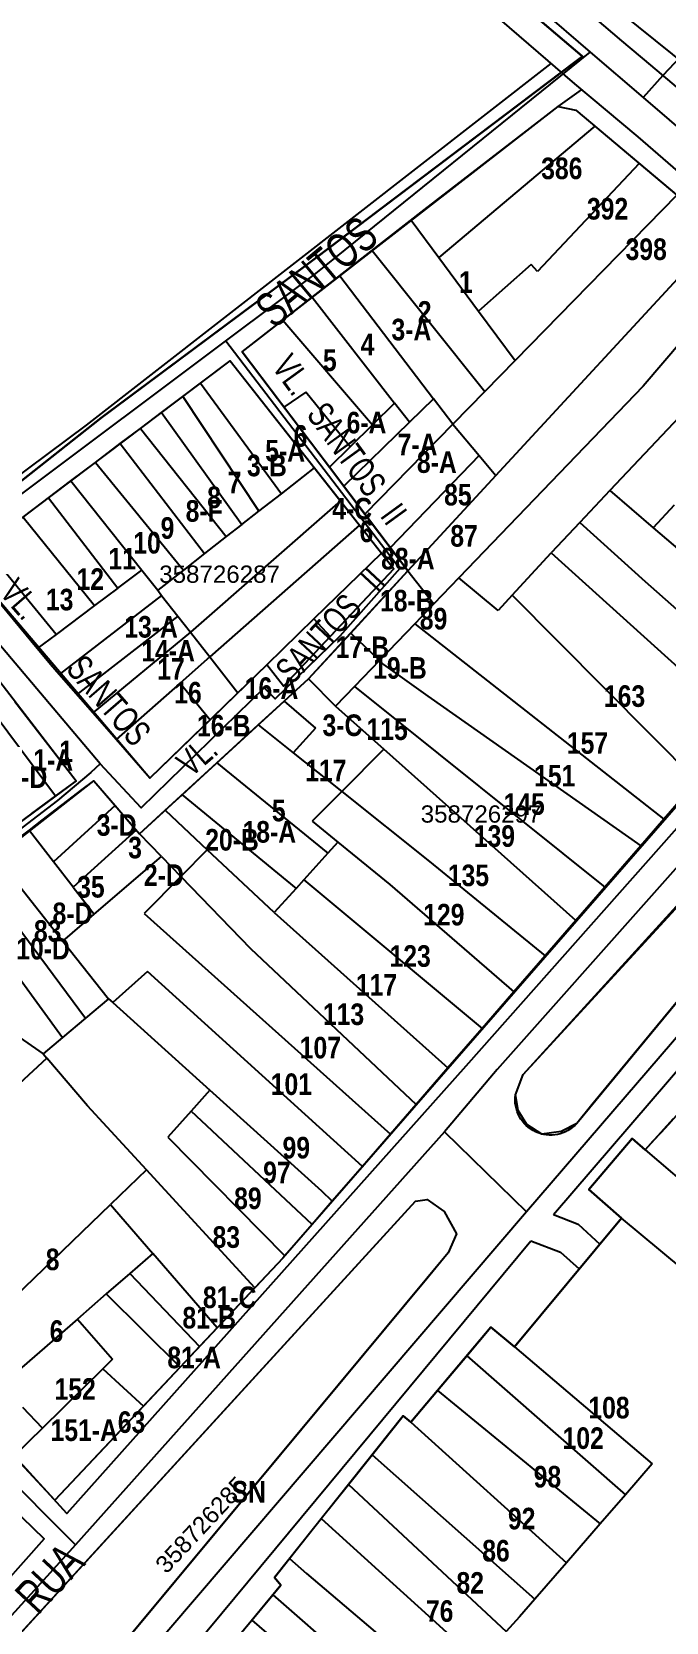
# Model space of a CAD drawing. Extents: x 199665 to 201826, y 4836581 to 4838476.
# Drawn here: x 199890.2 to 199963.8, y 4837336.3 to 4837520.6 of the extents above; entities that cross this region are included whole.
import ezdxf
from ezdxf.enums import TextEntityAlignment as Align

# ---------------------------------------------------------------- set-up
doc = ezdxf.new("R2010")
doc.units = 0
doc.header["$LTSCALE"] = 1.5
doc.header["$MEASUREMENT"] = 0
for name, color, linetype in [('CD-MALHA-LOTES', 40, 'CONTINUOUS'), ('CD_TXT_QUADRA', 7, 'CONTINUOUS'), ('HD-CANAIS', 7, 'CONTINUOUS'), ('LM-LIM-SETOR-FISCAL', 7, 'CONTINUOUS'), ('RU-QUADRAS', 6, 'CONTINUOUS'), ('SV-EIXO-RUA-N-PAV', 6, 'CONTINUOUS'), ('SV-EIXO-RUA-PAV', 20, 'CONTINUOUS'), ('SV-RUA-NAO-PAV-S-GUIA-C-GUIA', 7, 'CONTINUOUS'), ('SV-RUA-PAVIM-S-GUIA-C-GUIA', 7, 'CONTINUOUS'), ('SV-TXT-RUA-PAV-S-GUIA-C-GUIA', 7, 'CONTINUOUS'), ('Th_NmrPort', 1, 'CONTINUOUS')]:
    doc.layers.add(name, color=color, linetype=linetype)
doc.styles.add('ARIAL', font='ARIAL.TTF')
doc.styles.add('MONOTXT', font='ARIAL.TTF', dxfattribs={"height": 0.2})
doc.styles.get("Standard").update_dxf_attribs({"font": 'swisscbo.ttf'})
doc.linetypes.add('Limite', pattern='A,20,-3,[130,ltypeshp.shx,S=6.35,R=0,X=0,Y=0],-3,20', length=46)

msp = doc.modelspace()

# ---------------------------------------------------------------- linework, layer by layer
at = {"layer": 'CD-MALHA-LOTES', "linetype": 'Continuous'}
for p, q in [((199935.72, 4837499.97), (199951.23, 4837511.94)), ((199951.23, 4837511.94), (199953.3, 4837511.51)), ((199953.3, 4837511.51), (199955.5, 4837509.66)), ((199955.5, 4837509.66), (199937.4, 4837494.45)), ((199955.5, 4837509.66), (199960.62, 4837505.36)), ((199960.62, 4837505.36), (199948.84, 4837492.82)), ((199960.62, 4837505.36), (199964.99, 4837501.69)), ((199964.99, 4837501.69), (199946.24, 4837482.51)), ((199934.2, 4837498.78), (199935.72, 4837499.97)), ((199929.7, 4837495.27), (199934.2, 4837498.78)), ((199934.2, 4837498.78), (199937.4, 4837494.45)), ((199944.02, 4837469.16), (199970.07, 4837497.42)), ((199925.93, 4837492.33), (199929.7, 4837495.27)), ((199929.7, 4837495.27), (199942.73, 4837478.92)), ((199937.4, 4837494.45), (199942.02, 4837488.22)), ((199973.71, 4837494.37), (199961.08, 4837479.52)), ((199922.73, 4837489.84), (199925.93, 4837492.33)), ((199925.93, 4837492.33), (199936.79, 4837478.07)), ((199948.09, 4837493.64), (199942.02, 4837488.22)), ((199948.84, 4837492.82), (199948.09, 4837493.64)), ((199919.35, 4837487.2), (199922.73, 4837489.84)), ((199922.73, 4837489.84), (199932.28, 4837477.57)), ((199978.7, 4837490.17), (199957.22, 4837467.43)), ((199915.3, 4837484.05), (199919.35, 4837487.2)), ((199919.35, 4837487.2), (199929.74, 4837475.06)), ((199942.02, 4837488.22), (199946.24, 4837482.51)), ((199914.61, 4837483.52), (199915.3, 4837484.05)), ((199919.46, 4837477.1), (199914.61, 4837483.52)), ((199909.8, 4837479.9), (199913.22, 4837482.47)), ((199913.22, 4837482.47), (199922.99, 4837470.07)), ((199946.24, 4837482.51), (199942.73, 4837478.92)), ((199907.73, 4837478.33), (199909.8, 4837479.9)), ((199909.8, 4837479.9), (199919.16, 4837467.07)), ((199961.08, 4837479.52), (199939.73, 4837457.31)), ((199905.27, 4837476.47), (199907.73, 4837478.33)), ((199907.73, 4837478.33), (199916.56, 4837465.04)), ((199922, 4837478.83), (199919.46, 4837477.1)), ((199927.15, 4837472.51), (199922, 4837478.83)), ((199932.28, 4837477.57), (199929.74, 4837475.06)), ((199934, 4837475.36), (199932.28, 4837477.57)), ((199936.79, 4837478.07), (199934, 4837475.36)), ((199939.03, 4837475.13), (199936.79, 4837478.07)), ((199942.73, 4837478.92), (199939.03, 4837475.13)), ((199902.83, 4837474.63), (199905.27, 4837476.47)), ((199905.27, 4837476.47), (199914.6, 4837463.51)), ((199924.73, 4837470.13), (199919.46, 4837477.1)), ((199900.49, 4837472.87), (199902.83, 4837474.63)), ((199902.83, 4837474.63), (199912.78, 4837462.09)), ((199934, 4837475.36), (199926.39, 4837467.93)), ((199929.74, 4837475.06), (199927.15, 4837472.51)), ((199939.03, 4837475.13), (199928.83, 4837464.7)), ((199939.03, 4837475.13), (199942.08, 4837471.48)), ((199897.61, 4837470.69), (199900.49, 4837472.87)), ((199900.49, 4837472.87), (199910.27, 4837460.13)), ((199927.15, 4837472.51), (199924.73, 4837470.13)), ((199894.78, 4837468.56), (199897.61, 4837470.69)), ((199897.61, 4837470.69), (199907.83, 4837458.22)), ((199926.39, 4837467.93), (199924.73, 4837470.13)), ((199942.08, 4837471.48), (199931.78, 4837460.8)), ((199942.08, 4837471.48), (199944.02, 4837469.16)), ((199892.19, 4837466.6), (199894.78, 4837468.56)), ((199894.78, 4837468.56), (199902.99, 4837458.19)), ((199919.16, 4837467.07), (199922.99, 4837470.07)), ((199922.99, 4837470.07), (199926, 4837466.25)), ((199944.02, 4837469.16), (199933.83, 4837458.11)), ((199889.23, 4837464.36), (199892.19, 4837466.6)), ((199892.19, 4837466.6), (199900.23, 4837456.12)), ((199916.56, 4837465.04), (199919.16, 4837467.07)), ((199928.83, 4837464.7), (199926.39, 4837467.93)), ((199957.22, 4837467.43), (199953.73, 4837463.73)), ((199957.22, 4837467.43), (199962.24, 4837463.13)), ((199926, 4837466.25), (199908.64, 4837451)), ((199914.6, 4837463.51), (199916.56, 4837465.04)), ((199926, 4837466.25), (199928.23, 4837463.41)), ((199931.78, 4837460.8), (199928.83, 4837464.7)), ((199964.69, 4837465.72), (199962.24, 4837463.13)), ((199889.23, 4837464.36), (199897.52, 4837454.09)), ((199928.23, 4837463.41), (199910.89, 4837448.14)), ((199914.6, 4837463.51), (199912.78, 4837462.09)), ((199928.23, 4837463.41), (199930.78, 4837460.17)), ((199953.73, 4837463.73), (199950.42, 4837460.22)), ((199953.73, 4837463.73), (199961.32, 4837456.89)), ((199962.24, 4837463.13), (199979.84, 4837448.05)), ((199893.08, 4837450.76), (199884.7, 4837460.95)), ((199912.78, 4837462.09), (199910.27, 4837460.13)), ((199890.88, 4837449.11), (199882.48, 4837459.27)), ((199910.27, 4837460.13), (199907.83, 4837458.22)), ((199930.78, 4837460.17), (199922.93, 4837452.55)), ((199930.78, 4837460.17), (199932.2, 4837458.37)), ((199933.61, 4837458.38), (199931.78, 4837460.8)), ((199945.91, 4837455.3), (199950.42, 4837460.22)), ((199950.42, 4837460.22), (199972.79, 4837440)), ((199900.23, 4837456.12), (199902.99, 4837458.19)), ((199902.99, 4837458.19), (199904.83, 4837455.87)), ((199907.83, 4837458.22), (199904.83, 4837455.87)), ((199932.2, 4837458.37), (199924.82, 4837450.51)), ((199927.2, 4837450.92), (199933.83, 4837458.11)), ((199933.83, 4837458.11), (199933.61, 4837458.38)), ((199933.83, 4837458.11), (199936.84, 4837454.31)), ((199939.73, 4837457.31), (199936.84, 4837454.31)), ((199944.3, 4837453.54), (199939.73, 4837457.31)), ((199900.23, 4837456.12), (199897.52, 4837454.09)), ((199904.83, 4837455.87), (199905.29, 4837455.28)), ((199961.32, 4837456.89), (199976.09, 4837443.78)), ((199897.52, 4837454.09), (199893.08, 4837450.76)), ((199905.29, 4837455.28), (199893.42, 4837446.11)), ((199905.29, 4837455.28), (199907.18, 4837452.87)), ((199936.84, 4837454.31), (199934.62, 4837451.99)), ((199945.91, 4837455.3), (199944.3, 4837453.54)), ((199967.31, 4837433.74), (199945.91, 4837455.3)), ((199907.18, 4837452.87), (199895.46, 4837443.78)), ((199907.18, 4837452.87), (199908.64, 4837451)), ((199922.93, 4837452.55), (199917.46, 4837447.24)), ((199922.93, 4837452.55), (199924.82, 4837450.51)), ((199934.62, 4837451.99), (199930.52, 4837447.73)), ((199934.62, 4837451.99), (199963.48, 4837429.33)), ((199893.08, 4837450.76), (199890.88, 4837449.11)), ((199908.64, 4837451), (199897.32, 4837441.66)), ((199908.64, 4837451), (199910.89, 4837448.14)), ((199924.82, 4837450.51), (199919.41, 4837444.74)), ((199922.31, 4837445.62), (199927.2, 4837450.92)), ((199927.2, 4837450.92), (199930.52, 4837447.73)), ((200000, 4837450.49), (199955.13, 4837396.21)), ((199892.4, 4837447.27), (199890.88, 4837449.11)), ((199910.89, 4837448.14), (199907.43, 4837445.09)), ((199910.89, 4837448.14), (199914.13, 4837444)), ((199893.42, 4837446.11), (199892.4, 4837447.27)), ((199917.46, 4837447.24), (199914.13, 4837444)), ((199919.41, 4837444.74), (199917.46, 4837447.24)), ((199930.52, 4837447.73), (199927.63, 4837444.72)), ((199930.52, 4837447.73), (199931.01, 4837447.26)), ((199931.01, 4837447.26), (199936.14, 4837443.6)), ((199947.2, 4837399.73), (199991.11, 4837447.58)), ((199895.46, 4837443.78), (199893.42, 4837446.11)), ((199907.43, 4837445.09), (199900.02, 4837438.56)), ((199907.43, 4837445.09), (199910.9, 4837440.87)), ((199919.49, 4837443.03), (199922.31, 4837445.62)), ((199922.31, 4837445.62), (199925.45, 4837442.45)), ((199927.63, 4837444.72), (199925.45, 4837442.45)), ((199927.63, 4837444.72), (199956.64, 4837421.45)), ((199888.29, 4837442.99), (199895.38, 4837433.8)), ((199897.32, 4837441.66), (199895.46, 4837443.78)), ((199914.13, 4837444), (199910.9, 4837440.87)), ((199916.48, 4837440.27), (199919.49, 4837443.03)), ((199919.49, 4837443.03), (199923.11, 4837439.88)), ((199925.45, 4837442.45), (199931.05, 4837437.46)), ((199936.14, 4837443.6), (199960.8, 4837426.24)), ((199886.04, 4837441.35), (199892.97, 4837432.03)), ((199900.02, 4837438.56), (199897.32, 4837441.66)), ((199910.9, 4837440.87), (199903.92, 4837434.1)), ((199911.67, 4837435.86), (199916.48, 4837440.27)), ((199916.48, 4837440.27), (199920.53, 4837437.04)), ((199923.11, 4837439.88), (199920.53, 4837437.04)), ((199903.92, 4837434.1), (199900.02, 4837438.56)), ((199920.53, 4837437.04), (199926.17, 4837432.55)), ((199931.05, 4837437.46), (199926.17, 4837432.55)), ((199953.29, 4837417.59), (199931.05, 4837437.46)), ((199907.65, 4837432.17), (199911.67, 4837435.86)), ((199911.67, 4837435.86), (199924.56, 4837425.39)), ((199889.97, 4837427.97), (199897.43, 4837433.8)), ((199895.38, 4837433.8), (199892.97, 4837432.03)), ((199897.43, 4837433.8), (199899.91, 4837430.91)), ((199967.31, 4837433.74), (199963.48, 4837429.33)), ((199892.97, 4837432.03), (199890.19, 4837429.98)), ((199906.51, 4837431.13), (199907.65, 4837432.17)), ((199907.65, 4837432.17), (199920.86, 4837421.32)), ((199926.17, 4837432.55), (199922.74, 4837429.1)), ((199926.17, 4837432.55), (199936.33, 4837424.45)), ((199899.91, 4837430.91), (199892.74, 4837424.4)), ((199899.91, 4837430.91), (199902.34, 4837428.07)), ((199902.71, 4837427.65), (199905.68, 4837430.37)), ((199905.68, 4837430.37), (199906.51, 4837431.13)), ((199905.68, 4837430.37), (199910.57, 4837425.8)), ((199892.74, 4837424.4), (199889.97, 4837427.97)), ((199902.34, 4837428.07), (199895.03, 4837421.45)), ((199902.34, 4837428.07), (199902.71, 4837427.65)), ((199922.74, 4837429.1), (199925.72, 4837426.67)), ((199963.48, 4837429.33), (199960.8, 4837426.24)), ((199905.26, 4837425.02), (199902.71, 4837427.65)), ((199925.72, 4837426.67), (199924.56, 4837425.39)), ((199925.72, 4837426.67), (199931.73, 4837421.76)), ((199960.8, 4837426.24), (199956.64, 4837421.45)), ((199886.12, 4837424.96), (199893.85, 4837415.2)), ((199895.03, 4837421.45), (199892.74, 4837424.4)), ((199897.47, 4837418.32), (199905.26, 4837425.02)), ((199905.26, 4837425.02), (199907.51, 4837422.7)), ((199910.57, 4837425.8), (199907.51, 4837422.7)), ((199918.33, 4837418.54), (199910.57, 4837425.8)), ((199924.56, 4837425.39), (199921.75, 4837422.3)), ((199936.33, 4837424.45), (199949.73, 4837413.48)), ((199883.89, 4837423.22), (199896.48, 4837406.28)), ((199907.51, 4837422.7), (199903.28, 4837418.42)), ((199907.51, 4837422.7), (199915.57, 4837414.36)), ((199921.75, 4837422.3), (199920.86, 4837421.32)), ((199921.75, 4837422.3), (199942.43, 4837405.08)), ((199881.32, 4837421.21), (199893.8, 4837404.03)), ((199895.03, 4837421.45), (199897.47, 4837418.32)), ((199920.86, 4837421.32), (199918.33, 4837418.54)), ((199931.73, 4837421.76), (199946.11, 4837409.31)), ((199956.64, 4837421.45), (199953.29, 4837417.59)), ((199918.33, 4837418.54), (199919.07, 4837417.85)), ((199893.85, 4837415.2), (199897.47, 4837418.32)), ((199903.28, 4837418.42), (199931.82, 4837392.84)), ((199919.07, 4837417.85), (199938.47, 4837400.5)), ((199953.29, 4837417.59), (199949.73, 4837413.48)), ((199893.85, 4837415.2), (199899.15, 4837408.52)), ((199915.57, 4837414.36), (199934.78, 4837396.25)), ((199949.73, 4837413.48), (199946.11, 4837409.31)), ((199903.66, 4837411.67), (199899.63, 4837408.09)), ((199928.57, 4837389.09), (199903.66, 4837411.67)), ((199946.11, 4837409.31), (199942.43, 4837405.08)), ((199899.15, 4837408.52), (199896.48, 4837406.28)), ((199899.15, 4837408.52), (199899.63, 4837408.09)), ((199899.63, 4837408.09), (199910.86, 4837397.94)), ((199884.9, 4837406.76), (199891.55, 4837402.14)), ((199896.48, 4837406.28), (199893.8, 4837404.03)), ((199893.8, 4837404.03), (199891.55, 4837402.14)), ((199942.43, 4837405.08), (199938.47, 4837400.5)), ((199891.55, 4837402.14), (199891.97, 4837401.64)), ((199891.97, 4837401.64), (199879.46, 4837390.07)), ((199896.71, 4837396.12), (199891.97, 4837401.64)), ((199938.47, 4837400.5), (199934.78, 4837396.25)), ((199946.29, 4837397.38), (199947.2, 4837399.73)), ((199910.86, 4837397.94), (199908.72, 4837395.51)), ((199923.84, 4837386.21), (199910.86, 4837397.94)), ((199946.61, 4837395.56), (199946.29, 4837397.38)), ((199903.53, 4837388.69), (199896.71, 4837396.12)), ((199908.72, 4837395.51), (199906.02, 4837392.46)), ((199922.72, 4837382.36), (199908.72, 4837395.51)), ((199934.78, 4837396.25), (199931.82, 4837392.84)), ((199947.62, 4837393.96), (199946.61, 4837395.56)), ((199955.13, 4837396.21), (199953.4, 4837394.08)), ((199961.32, 4837391.02), (199964.59, 4837394.65)), ((199931.82, 4837392.84), (199928.57, 4837389.09)), ((199949.36, 4837392.84), (199947.62, 4837393.96)), ((199951.59, 4837393.13), (199949.36, 4837392.84)), ((199953.4, 4837394.08), (199951.59, 4837393.13)), ((199906.02, 4837392.46), (199919.56, 4837378.72)), ((199954.78, 4837386.43), (199959.8, 4837392.33)), ((199959.8, 4837392.33), (199961.32, 4837391.02)), ((199961.32, 4837391.02), (199978.16, 4837376.55)), ((199928.57, 4837389.09), (199925.06, 4837385.05)), ((199903.53, 4837388.69), (199899.38, 4837384.69)), ((199916.09, 4837375.01), (199903.53, 4837388.69)), ((199925.06, 4837385.05), (199923.84, 4837386.21)), ((199958.57, 4837383.08), (199954.78, 4837386.43)), ((199879.26, 4837365.32), (199899.38, 4837384.69)), ((199883.19, 4837328.73), (199934.69, 4837385.07)), ((199899.38, 4837384.69), (199899.83, 4837384.15)), ((199899.83, 4837384.15), (199904.28, 4837379.01)), ((199925.06, 4837385.05), (199922.72, 4837382.36)), ((199934.69, 4837385.07), (199936.05, 4837385.26)), ((199936.05, 4837385.26), (199938.03, 4837383.86)), ((199938.03, 4837383.86), (199939.44, 4837381.29)), ((199922.72, 4837382.36), (199919.56, 4837378.72)), ((199946.16, 4837368.16), (199958.57, 4837383.08)), ((199973.3, 4837370.85), (199958.57, 4837383.08)), ((199939.44, 4837381.29), (199938.48, 4837379.06)), ((199904.28, 4837379.01), (199901.59, 4837376.67)), ((199911.73, 4837370.38), (199904.28, 4837379.01)), ((199919.33, 4837378.45), (199916.09, 4837375.01)), ((199919.56, 4837378.72), (199919.33, 4837378.45)), ((199938.48, 4837379.06), (199936.17, 4837376.25)), ((199936.17, 4837376.25), (199887.51, 4837317.71)), ((199901.59, 4837376.67), (199898.86, 4837374.3)), ((199901.59, 4837376.67), (199909.69, 4837368.22)), ((199898.86, 4837374.3), (199895.52, 4837371.4)), ((199898.86, 4837374.3), (199907.43, 4837365.81)), ((199916.09, 4837375.01), (199911.73, 4837370.38)), ((199895.52, 4837371.4), (199883.36, 4837360.84)), ((199895.52, 4837371.4), (199899.6, 4837366.75)), ((199911.73, 4837370.38), (199909.69, 4837368.22)), ((199940.67, 4837367.12), (199943.44, 4837370.47)), ((199943.44, 4837370.47), (199946.16, 4837368.16)), ((199909.69, 4837368.22), (199907.43, 4837365.81)), ((199937.26, 4837363.1), (199940.67, 4837367.12)), ((199940.67, 4837367.12), (199959.03, 4837351.03)), ((199946.16, 4837368.16), (199962.12, 4837354.6)), ((199898.47, 4837365.64), (199891.48, 4837358.76)), ((199899.6, 4837366.75), (199898.47, 4837365.64)), ((199898.47, 4837365.64), (199903.17, 4837361.29)), ((199907.43, 4837365.81), (199903.17, 4837361.29)), ((199934.17, 4837359.46), (199937.26, 4837363.1)), ((199937.26, 4837363.1), (199956.11, 4837347.67)), ((199891.48, 4837358.76), (199889.2, 4837361.13)), ((199903.17, 4837361.29), (199892.92, 4837350.4)), ((199929.68, 4837355.66), (199933.28, 4837360.18)), ((199933.28, 4837360.18), (199934.17, 4837359.46)), ((199891.48, 4837358.76), (199888.21, 4837355.54)), ((199934.17, 4837359.46), (199952.19, 4837343.15)), ((199892.92, 4837350.4), (199888.21, 4837355.54)), ((199926.93, 4837352.2), (199929.68, 4837355.66)), ((199929.68, 4837355.66), (199948.54, 4837338.94)), ((199962.12, 4837354.6), (199959.03, 4837351.03)), ((199923.79, 4837348.27), (199926.93, 4837352.2)), ((199926.93, 4837352.2), (199945.23, 4837335.17)), ((199959.03, 4837351.03), (199956.11, 4837347.67)), ((199920.11, 4837343.64), (199923.79, 4837348.27)), ((199923.79, 4837348.27), (199942.09, 4837331.68)), ((199956.11, 4837347.67), (199952.19, 4837343.15)), ((199918.36, 4837341.44), (199920.11, 4837343.64)), ((199920.11, 4837343.64), (199922.09, 4837341.91)), ((199952.19, 4837343.15), (199948.54, 4837338.94)), ((199919.1, 4837340.54), (199918.36, 4837341.44)), ((199922.09, 4837341.91), (199938.65, 4837327.84)), ((199915.74, 4837336.5), (199918.18, 4837339.43)), ((199918.18, 4837339.43), (199919.1, 4837340.54)), ((199918.18, 4837339.43), (199935.53, 4837324.26)), ((199948.54, 4837338.94), (199946.74, 4837336.86)), ((199913.48, 4837333.79), (199915.74, 4837336.5)), ((199915.74, 4837336.5), (199933.16, 4837321.43)), ((199946.74, 4837336.86), (199945.23, 4837335.17))]:
    msp.add_line(p, q, dxfattribs=at)
at = {"layer": 'HD-CANAIS'}
msp.add_lwpolyline([(199956.58, 4837524.39), (199966.4, 4837516.45), (199972.71, 4837511.35), (199977.52, 4837507.09), (199981.33, 4837503.69), (199984.47, 4837500.94), (199996.89, 4837489.02), (199999.94, 4837485.2)], dxfattribs=at)
at = {"layer": 'LM-LIM-SETOR-FISCAL', "linetype": 'Limite', "ltscale": 0.1, "const_width": 0.25}
msp.add_lwpolyline([(199927.32, 4837540.48), (199954.05, 4837517.76), (199922.3, 4837493.75), (199898.27, 4837475.85), (199869.06, 4837452.76), (199852.76, 4837439.57), (199828.21, 4837420.87), (199825.09, 4837424.8), (199820.56, 4837422.2), (199827.28, 4837413.19), (199664.78, 4837288.57), (199667.09, 4837286.59), (199683.35, 4837276.52), (199716.19, 4837253.33), (199750.96, 4837229.19), (199768.78, 4837217.56), (199787.07, 4837204.24), (199861, 4837164.59), (199908.88, 4837133.7)], dxfattribs=at)
at = {"layer": 'RU-QUADRAS', "color": 6, "linetype": 'Continuous'}
for points in [[(199850.59, 4837396.01, -0.014929), (199897.43, 4837433.8), (199902.71, 4837427.65), (199922.31, 4837445.62), (199933.83, 4837458.11), (199914.61, 4837483.52), (199951.23, 4837511.94), (199953.3, 4837511.51), (199979.67, 4837489.36), (199999.05, 4837471.32), (199998.91, 4837469.8), (199919.33, 4837378.45), (199892.92, 4837350.4)], [(199946.29, 4837397.38), (199947.2, 4837399.73), (199999.71, 4837457.42, -0.286677), (200002.51, 4837456.29, -0.272154), (200001.08, 4837451.8), (199953.4, 4837394.08, -0.739905)], [(199820.56, 4837422.2), (199825.09, 4837424.8), (199828.65, 4837420.32), (199833.53, 4837423.17), (199834.54, 4837421.77), (199838.02, 4837424.02), (199837.14, 4837425.19, -0.014733), (199878.43, 4837455.79), (199895.38, 4837433.8), (199849.98, 4837400.28), (199850.6, 4837399.59), (199847.17, 4837396.59), (199843.03, 4837402.08, -1.000135), (199841.75, 4837402.02), (199837.18, 4837398.58), (199832.07, 4837405.69), (199832.58, 4837406.09)], [(199880.89, 4837322.39), (199883.19, 4837328.73), (199934.69, 4837385.07), (199936.05, 4837385.26), (199938.03, 4837383.86), (199939.44, 4837381.29), (199938.48, 4837379.06), (199887.51, 4837317.71, -0.241865), (199881.83, 4837319.41)]]:
    msp.add_lwpolyline(points, format="xyb", close=True, dxfattribs=at)
msp.add_lwpolyline([(199882.48, 4837459.27), (199913.22, 4837482.47), (199932.2, 4837458.37), (199919.41, 4837444.74), (199917.46, 4837447.24), (199903.92, 4837434.1)], close=True, dxfattribs=at)
at = {"layer": 'RU-QUADRAS', "linetype": 'Continuous'}
msp.add_lwpolyline([(200017.3, 4837454.94, -0.01214), (199961.32, 4837391.02), (199959.8, 4837392.33), (199954.78, 4837386.43), (199958.57, 4837383.08), (199946.16, 4837368.16), (199943.44, 4837370.47), (199934.17, 4837359.46), (199933.28, 4837360.18), (199918.36, 4837341.44), (199919.1, 4837340.54), (199893.2, 4837309.1)], format="xyb", dxfattribs=at)
at = {"layer": 'SV-EIXO-RUA-N-PAV'}
msp.add_lwpolyline([(199912.74, 4837484.77), (199932.89, 4837458.38)], dxfattribs=at)
at = {"layer": 'SV-EIXO-RUA-PAV'}
for points in [[(199898.53, 4837593.93), (199903.49, 4837581.94), (199909.8, 4837568.43), (199916.46, 4837556.89), (199923.67, 4837547.71), (199931.78, 4837538.16), (199937.46, 4837533.34), (199954.94, 4837518.25), (199961.09, 4837513.01), (200000, 4837479.57)], [(199961.14, 4837593.93), (199963.07, 4837589.78), (199966.14, 4837582.69), (199969.83, 4837574.46), (199975.17, 4837561.6), (199977.49, 4837557.27), (199981.57, 4837548.36), (199985.79, 4837540.69), (199987.7, 4837537.11), (199989.31, 4837533.81), (199987.8, 4837532.41), (199986.5, 4837533.91), (199983.54, 4837532.16), (199974.42, 4837525.72), (199968.74, 4837521.22), (199963.38, 4837515.54), (199961.09, 4837513.01)], [(199827.55, 4837421.72), (199837.43, 4837428.51), (199856.83, 4837443.37), (199878.42, 4837459.09), (199923.17, 4837492.58), (199954.94, 4837518.25)], [(200000, 4837463.16), (199944.17, 4837400.33), (199938.07, 4837393.1), (199895.3, 4837345.22), (199874.92, 4837322.73), (199869.1, 4837319.17), (199861.69, 4837313.1), (199851.82, 4837302.55), (199849.7, 4837299.76), (199841.79, 4837291.87)], [(199932.89, 4837458.38), (199925.93, 4837450.56), (199918.43, 4837443.28), (199917.15, 4837444.57), (199902.91, 4837430.65), (199898.17, 4837435.76), (199878.42, 4837459.09)], [(200000, 4837444.77), (199947.56, 4837383.84), (199886.9, 4837312.9), (199884.04, 4837305.04), (199886.23, 4837303.1), (199877.2, 4837291.5)], [(199898.17, 4837435.76), (199897.1, 4837434.76), (199893.23, 4837431.51), (199870.8, 4837414.33), (199859.97, 4837405.67), (199851.88, 4837398.98), (199848.17, 4837395.85)], [(199824.48, 4837377.64), (199826.25, 4837378.92), (199846.89, 4837395.77), (199848.17, 4837395.85), (199861.75, 4837382.07), (199862.58, 4837377.93), (199868.23, 4837371.93), (199876.7, 4837363.9), (199895.3, 4837345.22)], [(199938.07, 4837393.1), (199947.56, 4837383.84)]]:
    msp.add_lwpolyline(points, dxfattribs=at)
at = {"layer": 'SV-RUA-NAO-PAV-S-GUIA-C-GUIA'}
for points in [[(199914.61, 4837483.52), (199924.73, 4837470.13), (199928.83, 4837464.7), (199933.83, 4837458.11)], [(199913.22, 4837482.47), (199922.99, 4837470.07), (199932.2, 4837458.37)], [(199950.71, 4837383.52), (199953.55, 4837382.38), (199956.06, 4837380.06)], [(199948.06, 4837380.45), (199951.5, 4837379.16), (199953.69, 4837377.22)]]:
    msp.add_lwpolyline(points, dxfattribs=at)
at = {"layer": 'SV-RUA-PAVIM-S-GUIA-C-GUIA'}
for points in [[(199902.83, 4837593.93), (199905.72, 4837587.41), (199911.4, 4837573.92), (199912.07, 4837572.58), (199916.62, 4837563.44), (199917.11, 4837562.45), (199925.66, 4837550.66), (199933.82, 4837541.13), (199945.03, 4837531.17), (199958.59, 4837519.57), (199961.92, 4837516.75), (199964.41, 4837514.64), (199988.78, 4837493.98), (200000, 4837483.94)], [(200000, 4837473.81), (199999.54, 4837474.27), (199996.59, 4837477.11), (199987.85, 4837485.09), (199979.36, 4837492.09), (199960.5, 4837508.43), (199953.18, 4837514.58), (199941.38, 4837524.78), (199937.07, 4837528.63)], [(199826.68, 4837422.89), (199896.59, 4837475), (199950.44, 4837516.95)], [(199914.61, 4837483.52), (199915.3, 4837484.05), (199922.73, 4837489.84), (199935.72, 4837499.97), (199951.23, 4837511.94), (199953.96, 4837513.9)], [(199882.48, 4837459.27), (199884.7, 4837460.95), (199889.23, 4837464.36), (199892.19, 4837466.6), (199894.78, 4837468.56), (199897.61, 4837470.69), (199900.49, 4837472.87), (199902.83, 4837474.63), (199905.27, 4837476.47), (199907.73, 4837478.33), (199909.8, 4837479.9), (199913.22, 4837482.47)], [(200000, 4837467.78), (199940.52, 4837400.7), (199894.32, 4837348.87), (199883.36, 4837360.84), (199871.32, 4837373.9), (199859.88, 4837386.1), (199850.59, 4837396.01), (199863.49, 4837406.74), (199874.33, 4837415.74), (199897.43, 4837433.8), (199902.71, 4837427.65), (199906.6, 4837431.21)], [(199903.92, 4837434.1), (199900.02, 4837438.56), (199897.32, 4837441.66), (199893.42, 4837446.11), (199890.88, 4837449.11), (199882.48, 4837459.27)], [(199932.2, 4837458.37), (199924.82, 4837450.51), (199919.41, 4837444.74), (199917.46, 4837447.24), (199914.13, 4837444), (199910.9, 4837440.87), (199903.92, 4837434.1)], [(199906.6, 4837431.21), (199911.67, 4837435.86), (199922.31, 4837445.62), (199933.83, 4837458.11)], [(200000, 4837450.49), (199955.13, 4837396.21), (199953.4, 4837394.08), (199951.59, 4837393.13), (199949.36, 4837392.84), (199947.62, 4837393.96), (199946.61, 4837395.56), (199946.29, 4837397.38), (199947.2, 4837399.73), (199991.11, 4837447.58), (199999.71, 4837457.42), (200000, 4837457.41)], [(199888.29, 4837442.99), (199895.38, 4837433.8), (199873.75, 4837417.9)], [(199950.71, 4837383.52), (200000, 4837440.91)], [(199885.62, 4837305.04), (199891.89, 4837312.76), (199948.06, 4837380.45)], [(199886.48, 4837350.93), (199891.68, 4837345.91), (199877.65, 4837330.17)]]:
    msp.add_lwpolyline(points, dxfattribs=at)
msp.add_lwpolyline([(199887.51, 4837317.71), (199884.69, 4837317.81), (199881.83, 4837319.41), (199880.89, 4837322.39), (199881.78, 4837325.72), (199883.19, 4837328.73), (199934.69, 4837385.07), (199936.05, 4837385.26), (199938.03, 4837383.86), (199939.44, 4837381.29), (199938.48, 4837379.06), (199936.17, 4837376.25)], close=True, dxfattribs=at)

# ---------------------------------------------------------------- texts
at = {"layer": 'CD_TXT_QUADRA', "color": 7, "linetype": 'Continuous', "style": 'MONOTXT'}
for s, p in [('358726287', (199905.01, 4837456.74)), ('358726297', (199935.31, 4837428.94))]:
    msp.add_text(s, height=2, dxfattribs=at).set_placement(p)
msp.add_text('358726285', height=2, rotation=47, dxfattribs=at).set_placement((199905.84, 4837341.76))
at = {"layer": 'SV-TXT-RUA-PAV-S-GUIA-C-GUIA', "style": 'ARIAL', "width": 0.7}
for s, height, rotation, p in [('SANTOS', 4, 39.9203, (199918.33, 4837486.1)), ('VL.   SANTOS   II', 3, 306, (199917.96, 4837481.76)), ('VL.         SANTOS', 3, 311, (199886.39, 4837455.53)), ('SANTOS   II', 3, 47, (199920.43, 4837444.86)), ('VL.', 3, 41, (199908.7, 4837434.13)), ('RUA', 4, 47, (199890.95, 4837336.97))]:
    msp.add_text(s, height=height, rotation=rotation, dxfattribs=at).set_placement(p)
at = {"layer": 'Th_NmrPort', "color": 1}
for s, p in [('386', (199949.27, 4837504.78)), ('392', (199954.57, 4837500.1)), ('398', (199959.05, 4837495.41)), ('1', (199939.75, 4837491.6)), ('2', (199934.97, 4837488.14)), ('3-A', (199931.92, 4837486.1)), ('4', (199928.35, 4837484.37)), ('5', (199923.98, 4837482.54)), ('6-A', (199926.72, 4837475.31)), ('6', (199920.58, 4837473.76)), ('7-A', (199932.63, 4837472.76)), ('5-A', (199917.29, 4837472.05)), ('8-A', (199934.87, 4837470.73)), ('3-B', (199915.18, 4837470.34)), ('7', (199912.94, 4837468.36)), ('85', (199938.02, 4837466.96)), ('8', (199910.57, 4837466.65)), ('4-C', (199925.06, 4837465.33)), ('8-F', (199908.07, 4837465.07)), ('9', (199905.17, 4837463.09)), ('6', (199928.22, 4837462.7)), ('87', (199938.74, 4837462.18)), ('10', (199902.01, 4837461.38)), ('11', (199899.12, 4837459.54)), ('88-A', (199930.72, 4837459.54)), ('12', (199895.43, 4837457.17)), ('13', (199891.88, 4837454.8)), ('18-B', (199930.59, 4837454.67)), ('89', (199935.21, 4837452.58)), ('13-A', (199900.96, 4837451.64)), ('14-A', (199902.94, 4837448.87)), ('17-B', (199925.45, 4837449.27)), ('17', (199904.78, 4837446.77)), ('19-B', (199929.8, 4837446.87)), ('16', (199906.75, 4837444)), ('16-A', (199914.92, 4837444.53)), ('163', (199956.54, 4837443.61)), ('16-B', (199909.39, 4837440.18)), ('3-C', (199923.93, 4837440.23)), ('115', (199929.03, 4837439.77)), ('157', (199952.25, 4837438.17)), ('1-A', (199890.42, 4837436.2)), ('1', (199893.42, 4837437.2)), ('3-D', (199887.42, 4837434.2)), ('117', (199921.92, 4837434.98)), ('151', (199948.45, 4837434.38)), ('5', (199918.06, 4837430.34)), ('145', (199944.91, 4837431.09)), ('3-D', (199897.77, 4837428.67)), ('20-B', (199910.34, 4837426.95)), ('18-A', (199914.66, 4837427.87)), ('139', (199941.46, 4837427.38)), ('3', (199901.41, 4837426.05)), ('2-D', (199903.24, 4837422.86)), ('135', (199938.45, 4837422.83)), ('35', (199895.5, 4837421.5)), ('8-D', (199892.65, 4837418.42)), ('129', (199935.6, 4837418.27)), ('83', (199890.49, 4837416.38)), ('10-D', (199888.44, 4837414.33)), ('123', (199931.7, 4837413.48)), ('117', (199927.8, 4837410.14)), ('113', (199923.98, 4837406.73)), ('107', (199921.29, 4837402.86)), ('101', (199917.93, 4837398.62)), ('99', (199919.3, 4837391.26)), ('97', (199917.05, 4837388.39)), ('89', (199913.69, 4837385.39)), ('83', (199911.19, 4837380.9)), ('8', (199891.86, 4837378.31)), ('81-C', (199910.07, 4837373.92)), ('81-B', (199907.7, 4837371.55)), ('6', (199892.31, 4837370)), ('81-A', (199905.95, 4837366.94)), ('152', (199892.88, 4837363.29)), ('108', (199954.74, 4837361.13)), ('151-A', (199892.42, 4837358.51)), ('63', (199900.21, 4837359.45)), ('102', (199951.75, 4837357.59)), ('98', (199948.4, 4837353.12)), ('SN', (199913.39, 4837351.38)), ('92', (199945.42, 4837348.27)), ('86', (199942.44, 4837344.54)), ('82', (199939.45, 4837340.81)), ('76', (199935.91, 4837337.55))]:
    msp.add_text(s, height=2.5, dxfattribs=at).set_placement(p, align=Align.MIDDLE_LEFT)

doc.saveas('drawing.dxf')
